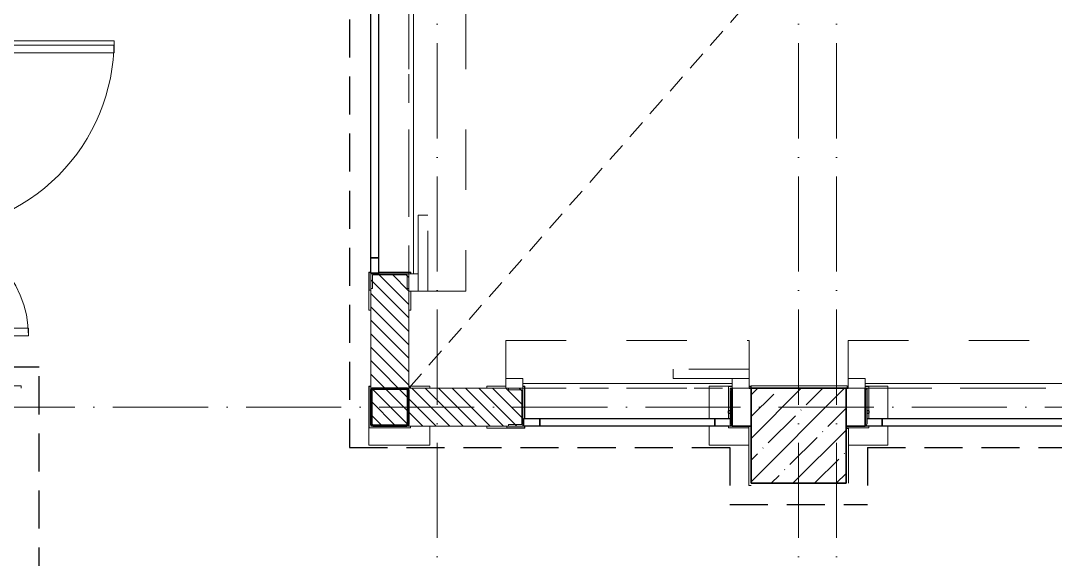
# Model space of a CAD drawing. Header units: millimetres. Extents: x -213536 to 1564669, y -45299 to 942238.
# Drawn here: x 437075 to 442516, y 513502 to 516334 of the extents above; entities that cross this region are included whole.
import ezdxf

# ---------------------------------------------------------------- set-up
doc = ezdxf.new("R2010")
doc.units = ezdxf.units.MM
for name, pattern in [('200_ШТРИХ_ш1п0_6_', [160, 100, -60]), ('50_200_ШТРИХ_1Т_ш5_п1_п1_', [700, 500, -100, 0, -100]), ('Штрих', [635, 317.5, -317.5]), ('Штрих короткий', [300, 150, -150]), ('Штриховая _2 мм - 1 мм_', [300, 200, -100])]:
    doc.linetypes.add(name, pattern=pattern)
for name, color, linetype, lineweight in [('0-1', 7, 'Continuous', 5), ('0-2', 7, 'Continuous', 9), ('3) ЖБ 4м', 3, 'Continuous', 30), ('Двери', 7, 'Continuous', 9), ('Двери-1', 7, 'Continuous', 13), ('Каркас несущий', 7, 'Continuous', 9), ('Колонны-1', 7, 'Continuous', 35), ('Линии-1', 7, '200_ШТРИХ_ш1п0_6_', 9), ('Невидимые линии-1', 7, 'Штрих', 9), ('Несущие колонны', 7, 'Continuous', 9), ('Несущие колонны-1', 7, 'Continuous', 35), ('Обобщенные модели', 7, 'Continuous', 9), ('Ограждение-1', 7, 'Continuous', 25), ('Оси-2', 7, '50_200_ШТРИХ_1Т_ш5_п1_п1_', 9), ('Перемычка-1', 7, 'Штрих короткий', 9), ('Стены-1', 7, 'Continuous', 13), ('Штриховка разреза-1', 7, 'Continuous', 9), ('Элементы узлов-2', 7, 'Continuous', 9)]:
    doc.layers.add(name, color=color, linetype=linetype, lineweight=lineweight)
doc.layers.add('СТ-1_1', color=7, linetype='Штриховая _2 мм - 1 мм_', lineweight=90, true_color=0x888888)
doc.layers.get('0-2').off()
pattern_1 = [(135, (0, 0), (-35.35534, -35.35534), [])]

# ---------------------------------------------------------------- blocks, each defined once
blk = doc.blocks.new('Ос 3 эт верх часть')
at = {"layer": 'Оси-2'}
for p, q in [((439266, 499613), (439266, 535177.6)), ((441166, 499613), (441166, 535177.6)), ((441366, 499613), (441366, 533907.6)), ((535374.3, 514302.4), (426847.2, 514302.4))]:
    blk.add_line(p, q, dxfattribs=at)
blk = doc.blocks.new('BSC_Колонна _Прямоугольная - 500х500-25976076-АИ2_03_План отделки стен 3-го этажа _Часть 1_')
at = {"layer": 'Несущие колонны'}
h = blk.add_hatch(dxfattribs=at)
h.set_pattern_fill('FP_5', color=256, style=0, pattern_type=2)
h.set_pattern_definition([(45, (-12000, -69250), (-114.04925, 114.04925), []), (45, (-11885.95, -69250), (-114.04925, 114.04925), [201.613, -40.323, 3.353, -36.97])])
h.paths.add_polyline_path([(-250, -250), (250, -250), (250, 250), (-250, 250), (-250, 115.9)], flags=0)
at = {"layer": 'Несущие колонны-1'}
for p, q in [((250, 250), (-250, 250)), ((-250, 250), (-250, -250)), ((250, -250), (250, 250)), ((-250, -250), (250, -250))]:
    blk.add_line(p, q, dxfattribs=at)
blk = doc.blocks.new('Дверь_Витражная_СКБ_2Ст2 - ДВВ_ДАО_СОШ_Классы-V181-АИ2_03_План отделки стен 3-го этажа _Часть 1_')
at = {"layer": 'Двери'}
for p, q in [((-775, 1035), (-775, 35)), ((775, 585), (775, 35))]:
    blk.add_line(p, q, dxfattribs=at)
for centre, radius, start, end in [((-775, 35), 1000, 360, 90), ((775, 35), 550, 90, 180)]:
    blk.add_arc(centre, radius, start, end, dxfattribs=at)
at = {"layer": 'Элементы узлов-2'}
for p, q in [((-713, 1035), (-753, 1035)), ((-753, 1035), (-753, 35)), ((-713, 35), (-713, 1035)), ((775, 585), (735, 585)), ((735, 585), (735, 35)), ((775, 35), (775, 585)), ((-825, 35), (-825, -35)), ((-775, 35), (-825, 35)), ((-775, 35), (-825, 35)), ((-825, 35), (-825, -35)), ((-775, -35), (-775, 35)), ((-775, -35), (-775, 35)), ((-753, 35), (-713, 35)), ((735, 35), (775, 35)), ((775, -35), (775, 35)), ((775, 35), (825, 35)), ((775, 35), (775, -35)), ((825, 35), (775, 35)), ((825, 35), (825, -35)), ((825, -35), (825, 35)), ((-825, -35), (-775, -35)), ((-825, -35), (-775, -35)), ((825, -35), (775, -35)), ((775, -35), (825, -35))]:
    blk.add_line(p, q, dxfattribs=at)
blk = doc.blocks.new('DM_Штора_Противопожарная_Doormaster_EI-60 - ш_2900 х в_2680-31485572-АИ2_03_План отделки стен 3-го этажа _Часть 1_')
at = {"layer": 'Двери-1'}
for p, q in [((-1325, 150), (-1415, 150)), ((-1415, 150), (-1415, 100)), ((-1325, 100), (-1325, 150)), ((-1325, 125), (1575, 125)), ((1575, 150), (1575, 100)), ((1665, 150), (1575, 150)), ((1665, 100), (1665, 150)), ((-1415, 100), (-1325, 100)), ((1575, 100), (1665, 100))]:
    blk.add_line(p, q, dxfattribs=at)
at = {"layer": 'Невидимые линии-1'}
for p, q in [((-1415, 350), (1665, 350)), ((-1415, 350), (-1415, 100)), ((1665, 100), (1665, 350)), ((1265, 200), (1265, 150)), ((1665, 200), (1265, 200)), ((1665, 150), (1665, 200)), ((1265, 150), (1665, 150)), ((-1415, 100), (1665, 100))]:
    blk.add_line(p, q, dxfattribs=at)
blk = doc.blocks.new('DM_Штора_Противопожарная_Doormaster_EI-60 - ш_5750 х в2680-31836437-АИ2_03_План отделки стен 3-го этажа _Часть 1_')
at = {"layer": 'Двери-1'}
for p, q in [((-2750, 150), (-2840, 150)), ((-2840, 150), (-2840, 100)), ((-2750, 100), (-2750, 150)), ((-2750, 125), (3000, 125)), ((3000, 150), (3000, 100)), ((3090, 150), (3000, 150)), ((3090, 100), (3090, 150)), ((-2840, 100), (-2750, 100)), ((3000, 100), (3090, 100))]:
    blk.add_line(p, q, dxfattribs=at)
at = {"layer": 'Невидимые линии-1'}
for p, q in [((-2840, 400), (3090, 400)), ((-2840, 400), (-2840, 100)), ((3090, 100), (3090, 400)), ((2690, 200), (2690, 150)), ((3090, 200), (2690, 200)), ((3090, 150), (3090, 200)), ((2690, 150), (3090, 150)), ((-2840, 100), (3090, 100))]:
    blk.add_line(p, q, dxfattribs=at)
blk = doc.blocks.new('DM_Штора_Противопожарная_Doormaster_EI-60 - ш_1100 х в_2680-31485576-АИ2_03_План отделки стен 3-го этажа _Часть 1_')
at = {"layer": 'Двери-1'}
for p, q in [((-425, 150), (-515, 150)), ((-515, 150), (-515, 100)), ((-425, 100), (-425, 150)), ((-425, 125), (675, 125)), ((675, 150), (675, 100)), ((765, 150), (675, 150)), ((765, 100), (765, 150)), ((-515, 100), (-425, 100)), ((675, 100), (765, 100))]:
    blk.add_line(p, q, dxfattribs=at)
at = {"layer": 'Невидимые линии-1'}
for p, q in [((-515, 350), (765, 350)), ((-515, 350), (-515, 100)), ((765, 100), (765, 350)), ((365, 200), (365, 150)), ((765, 200), (365, 200)), ((765, 150), (765, 200)), ((365, 150), (765, 150)), ((-515, 100), (765, 100))]:
    blk.add_line(p, q, dxfattribs=at)
blk = doc.blocks.new('BSC_Колонна _Прямоугольная1 - 200х100 _металл_-31488033-АИ2_03_План отделки стен 3-го этажа _Часть 1_')
at = {"layer": 'Несущие колонны-1'}
for p, q in [((100, 50), (-100, 50)), ((-100, 50), (-100, 40)), ((100, -50), (100, 50)), ((-100, -50), (100, -50))]:
    blk.add_line(p, q, dxfattribs=at)
blk = doc.blocks.new('BSC_Колонна _Прямоугольная1 - 200х100 _металл_-V266-АИ2_03_План отделки стен 3-го этажа _Часть 1_')
at = {"layer": 'Несущие колонны-1'}
for p, q in [((100, 50), (-100, 50)), ((100, -50), (100, 50)), ((-100, -40), (-100, -50)), ((-100, -50), (100, -50))]:
    blk.add_line(p, q, dxfattribs=at)
blk = doc.blocks.new('О_Элемент ограждения_Тетива_Труба_ГОСТ 8645-68 - О_Тетива_Труба_ГОСТ 8645-68-34939586-АИ2_03_План отделки стен 3-го этажа _Часть 1_')
at = {"layer": 'Ограждение-1'}
for p, q in [((0, -20), (0, 20)), ((0, 20), (2720, 20)), ((2720, 20), (2720, -20)), ((2720, -20), (0, -20))]:
    blk.add_line(p, q, dxfattribs=at)
blk = doc.blocks.new('О_Элемент ограждения_Тетива_Труба_ГОСТ 8645-68 - О_Тетива_Труба_ГОСТ 8645-68-34937464-АИ2_03_План отделки стен 3-го этажа _Часть 1_')
at = {"layer": 'Ограждение-1'}
for p, q in [((0, -20), (0, 20)), ((0, 20), (85, 20)), ((85, 20), (85, 17.1)), ((80, -20), (0, -20))]:
    blk.add_line(p, q, dxfattribs=at)
blk = doc.blocks.new('О_Анкер клиновой4 - Анкер клиновой МКТ В 12-10-25_105-V277-АИ2_03_План отделки стен 3-го этажа _Часть 1_')
at = {"layer": 'Ограждение-1'}
for p, q in [((12354, 69381), (12350, 69381)), ((12369, 69381), (12360, 69381)), ((12369, 69381), (12369, 69369)), ((12350, 69369), (12354, 69369)), ((12360, 69369), (12369, 69369))]:
    blk.add_line(p, q, dxfattribs=at)
blk = doc.blocks.new('О_Элемент ограждения_Тетива_Труба_ГОСТ 8645-68 - О_Тетива_Труба_ГОСТ 8645-68-34937283-АИ2_03_План отделки стен 3-го этажа _Часть 1_')
at = {"layer": 'Ограждение-1'}
for p, q in [((0, -20), (0, 20)), ((0, 20), (920, 20)), ((920, 20), (920, -20)), ((920, -20), (0, -20))]:
    blk.add_line(p, q, dxfattribs=at)
blk = doc.blocks.new('О_Элемент ограждения_Тетива_Труба_ГОСТ 8645-68 - О_Тетива_Труба_ГОСТ 8645-68-V278-АИ2_03_План отделки стен 3-го этажа _Часть 1_')
at = {"layer": 'Ограждение-1'}
for p, q in [((0, -20), (0, 20)), ((0, 20), (85, 20)), ((85, 20), (85, -20)), ((85, -20), (0, -20))]:
    blk.add_line(p, q, dxfattribs=at)
blk = doc.blocks.new('О_Элемент ограждения_Тетива_Труба_ГОСТ 8645-68 - О_Тетива_Труба_ГОСТ 8645-68-34937465-АИ2_03_План отделки стен 3-го этажа _Часть 1_')
at = {"layer": 'Ограждение-1'}
for p, q in [((0, -20), (0, 20)), ((0, 20), (80, 20)), ((85, -20), (0, -20)), ((85, -17.1), (85, -20))]:
    blk.add_line(p, q, dxfattribs=at)
blk = doc.blocks.new('О_Элемент ограждения_Тетива_Труба_ГОСТ 8645-68 - О_Тетива_Труба_ГОСТ 8645-68-34960441-АИ2_03_План отделки стен 3-го этажа _Часть 1_')
at = {"layer": 'Ограждение-1'}
for p, q in [((0, -20), (0, 20)), ((0, 20), (5580, 20)), ((5580, 20), (5580, -20)), ((5580, -20), (0, -20))]:
    blk.add_line(p, q, dxfattribs=at)
blk = doc.blocks.new('О_Элемент ограждения_Тетива_Труба_ГОСТ 8645-68 - О_Тетива_Труба_ГОСТ 8645-68-34892514-АИ2_03_План отделки стен 3-го этажа _Часть 1_')
at = {"layer": 'Ограждение-1'}
for p, q in [((0, -20), (0, 20)), ((0, 20), (80, 20)), ((80, 20), (80, -20)), ((80, -20), (0, -20))]:
    blk.add_line(p, q, dxfattribs=at)
blk = doc.blocks.new('Проем_Дверь_Прямоугольный - 3100х2600h_проемы без заполнения-35315771-АИ2_03_План отделки стен 3-го этажа _Часть 1_')
at = {"layer": 'Перемычка-1'}
for p, q in [((1550, 100), (-1550, 100)), ((1550, -100), (-1550, -100))]:
    blk.add_line(p, q, dxfattribs=at)
blk = doc.blocks.new('Проем_Дверь_Прямоугольный - 1200х2600h_проемы без заполнения-35315933-АИ2_03_План отделки стен 3-го этажа _Часть 1_')
at = {"layer": 'Перемычка-1'}
for p, q in [((600, 100), (-600, 100)), ((-590, -100), (-600, -100)), ((600, -100), (-500, -100))]:
    blk.add_line(p, q, dxfattribs=at)
blk = doc.blocks.new('Проем_Дверь_Прямоугольный - 5750х2600h_проемы без заполнения-35316357-АИ2_03_План отделки стен 3-го этажа _Часть 1_')
at = {"layer": 'Перемычка-1'}
for p, q in [((2875, 100), (-2875, 100)), ((2875, -100), (-2875, -100))]:
    blk.add_line(p, q, dxfattribs=at)
blk = doc.blocks.new('0125-Р-ОО-Ш2-АР-о_23_10_2024_rvt-1-АИ2_03_План отделки стен 3-го этажа _Часть 1_')
at = {"layer": 'Штриховка разреза-1'}
h = blk.add_hatch(dxfattribs=at)
h.set_pattern_fill('FP_1', color=256, style=0, pattern_type=2)
h.set_pattern_definition(pattern_1)
h.paths.add_polyline_path([(9950, 69300), (9950, 70100), (9750, 70100), (9750, 69300)], flags=0)
h.paths.add_polyline_path([(9750, 75850), (9950, 75850), (9950, 76150), (9750, 76150)], flags=0)
h = blk.add_hatch(dxfattribs=at)
h.set_pattern_fill('FP_1', color=256, style=0, pattern_type=2)
h.set_pattern_definition(pattern_1)
h.paths.add_polyline_path([(10550, 69300), (10550, 69500), (9950, 69500), (9950, 69300), (10184, 69300)], flags=0)
at = {"layer": 'Линии-1'}
blk.add_line((9950, 69500), (14911.4, 75138), dxfattribs=at)
at = {"layer": 'Стены-1'}
for p, q in [((9750, 70100), (9750, 69300)), ((9950, 70100), (9750, 70100)), ((9950, 69500), (9950, 70010)), ((10460, 69500), (9950, 69500)), ((10550, 69300), (10550, 69500)), ((9750, 69300), (9950, 69300)), ((9950, 69300), (10550, 69300))]:
    blk.add_line(p, q, dxfattribs=at)
at = {"layer": '0-2'}
for name, p, rotation in [('DM_Штора_Противопожарная_Doormaster_EI-60 - ш_5750 х в2680-31836437-АИ2_03_План отделки стен 3-го этажа _Часть 1_', (9850, 73100), 269.9999999999994), ('Проем_Дверь_Прямоугольный - 5750х2600h_проемы без заполнения-35316357-АИ2_03_План отделки стен 3-го этажа _Часть 1_', (9850, 72975), 269.9999999999994), ('О_Элемент ограждения_Тетива_Труба_ГОСТ 8645-68 - О_Тетива_Труба_ГОСТ 8645-68-34960441-АИ2_03_План отделки стен 3-го этажа _Часть 1_', (9770, 75765), 269.9999999999995), ('Дверь_Витражная_СКБ_2Ст2 - ДВВ_ДАО_СОШ_Классы-V181-АИ2_03_План отделки стен 3-го этажа _Часть 1_', (7365, 70550), 269.9999999999972), ('О_Элемент ограждения_Тетива_Труба_ГОСТ 8645-68 - О_Тетива_Труба_ГОСТ 8645-68-34892514-АИ2_03_План отделки стен 3-го этажа _Часть 1_', (9770, 70185), 269.9999999999999), ('Проем_Дверь_Прямоугольный - 1200х2600h_проемы без заполнения-35315933-АИ2_03_План отделки стен 3-го этажа _Часть 1_', (11150, 69400), 180), ('BSC_Колонна _Прямоугольная1 - 200х100 _металл_-31488033-АИ2_03_План отделки стен 3-го этажа _Часть 1_', (11700, 69400), 270.0000000000001), ('BSC_Колонна _Прямоугольная1 - 200х100 _металл_-V266-АИ2_03_План отделки стен 3-го этажа _Часть 1_', (12300, 69400), 270.0000000000001), ('Проем_Дверь_Прямоугольный - 3100х2600h_проемы без заполнения-35315771-АИ2_03_План отделки стен 3-го этажа _Часть 1_', (13800, 69400), 180), ('О_Анкер клиновой4 - Анкер клиновой МКТ В 12-10-25_105-V277-АИ2_03_План отделки стен 3-го этажа _Часть 1_', (24000, 138750), 180), ('О_Элемент ограждения_Тетива_Труба_ГОСТ 8645-68 - О_Тетива_Труба_ГОСТ 8645-68-V278-АИ2_03_План отделки стен 3-го этажа _Часть 1_', (10640, 69320), 180), ('О_Элемент ограждения_Тетива_Труба_ГОСТ 8645-68 - О_Тетива_Труба_ГОСТ 8645-68-34937464-АИ2_03_План отделки стен 3-го этажа _Часть 1_', (12440, 69320), 180)]:
    blk.add_blockref(name, p, dxfattribs=dict(at, rotation=rotation))
for name, p in [('DM_Штора_Противопожарная_Doormaster_EI-60 - ш_1100 х в_2680-31485576-АИ2_03_План отделки стен 3-го этажа _Часть 1_', (10975, 69400)), ('DM_Штора_Противопожарная_Doormaster_EI-60 - ш_2900 х в_2680-31485572-АИ2_03_План отделки стен 3-го этажа _Часть 1_', (13675, 69400)), ('BSC_Колонна _Прямоугольная - 500х500-25976076-АИ2_03_План отделки стен 3-го этажа _Часть 1_', (12000, 69250)), ('О_Анкер клиновой4 - Анкер клиновой МКТ В 12-10-25_105-V277-АИ2_03_План отделки стен 3-го этажа _Часть 1_', (0, 0)), ('О_Элемент ограждения_Тетива_Труба_ГОСТ 8645-68 - О_Тетива_Труба_ГОСТ 8645-68-34937283-АИ2_03_План отделки стен 3-го этажа _Часть 1_', (10640, 69320)), ('О_Элемент ограждения_Тетива_Труба_ГОСТ 8645-68 - О_Тетива_Труба_ГОСТ 8645-68-34937465-АИ2_03_План отделки стен 3-го этажа _Часть 1_', (11560, 69320)), ('О_Элемент ограждения_Тетива_Труба_ГОСТ 8645-68 - О_Тетива_Труба_ГОСТ 8645-68-34939586-АИ2_03_План отделки стен 3-го этажа _Часть 1_', (12440, 69320))]:
    blk.add_blockref(name, p, dxfattribs=at)
blk = doc.blocks.new('Фахверк_Усиление стен_ifc_RVT-1-АИ2_03_План отделки стен 3-го этажа _Часть 1_')
at = {"layer": 'Каркас несущий'}
for p, q in [((9740, 70110), (9740, 69910)), ((9750, 70110), (9740, 70110)), ((9960, 70110), (9790, 70110)), ((9960, 70100), (9960, 70110)), ((9960, 69910), (9960, 70010)), ((9740, 69910), (9750, 69910)), ((9950, 69910), (9960, 69910)), ((9750, 69510), (9740, 69510)), ((9740, 69510), (9740, 69200)), ((10060, 69510), (9950, 69510)), ((10060, 69500), (10060, 69510)), ((10460, 69510), (10360, 69510)), ((10360, 69510), (10360, 69500)), ((10560, 69510), (10550, 69510)), ((10560, 69340), (10560, 69510)), ((11650, 69510), (11530, 69510)), ((11530, 69510), (11530, 69340)), ((11750, 69510), (11740, 69510)), ((12260, 69510), (12256, 69510)), ((12470, 69510), (12350, 69510)), ((12470, 69340), (12470, 69510)), ((10060, 69200), (10060, 69300)), ((10360, 69300), (10360, 69290)), ((10360, 69290), (10560, 69290)), ((10560, 69290), (10560, 69300)), ((11530, 69300), (11530, 69200)), ((12470, 69200), (12470, 69300)), ((9740, 69200), (10060, 69200)), ((11530, 69200), (11738, 69200)), ((12262, 69200), (12470, 69200))]:
    blk.add_line(p, q, dxfattribs=at)
at = {"layer": 'Колонны-1'}
for p, q in [((9750, 69488), (9750, 69312)), ((9756, 69312), (9756, 69488)), ((9938, 69500), (9762, 69500)), ((9762, 69494), (9938, 69494)), ((9944, 69488), (9944, 69312)), ((9950, 69312), (9950, 69488)), ((9938, 69306), (9762, 69306)), ((9762, 69300), (9938, 69300))]:
    blk.add_line(p, q, dxfattribs=at)
for centre, radius, start, end in [((9762, 69488), 12, 90, 180), ((9762, 69488), 6, 90, 180), ((9938, 69488), 12, 0, 90), ((9938, 69488), 6, 360, 90), ((9762, 69312), 12, 180, 270), ((9762, 69312), 6, 180, 270), ((9938, 69312), 12, 270, 0), ((9938, 69312), 6, 270, 360)]:
    blk.add_arc(centre, radius, start, end, dxfattribs=at)
at = {"layer": 'Обобщенные модели'}
for p, q in [((9741.5, 70015.5), (9741.5, 70108.5)), ((9741.5, 70108.5), (9750, 70108.5)), ((9950, 70100), (9750, 70100)), ((9750, 70100), (9750, 70024)), ((9759, 70024), (9759, 70094.8)), ((9759, 70094.8), (9941, 70094.8)), ((9790, 70108.5), (9958.5, 70108.5)), ((9941, 70094.8), (9941, 70024)), ((9958.5, 70100), (9958.5, 70108.5)), ((9750, 70015.5), (9741.5, 70015.5)), ((9750, 70024), (9759, 70024)), ((9941, 70024), (9950, 70024)), ((9741.5, 69291.5), (9741.5, 69508.5)), ((9741.5, 69508.5), (9750, 69508.5)), ((9750, 69488), (9750, 69312)), ((9756, 69312), (9756, 69488)), ((9938, 69500), (9762, 69500)), ((9762, 69494), (9938, 69494)), ((9944, 69488), (9944, 69312)), ((9950, 69508.5), (9958.5, 69508.5)), ((9950, 69312), (9950, 69488)), ((9958.5, 69500), (9958.5, 69508.5)), ((10474, 69500), (10474, 69491)), ((10474, 69491), (10544.8, 69491)), ((10544.8, 69491), (10544.8, 69309)), ((10550, 69508.5), (10558.5, 69508.5)), ((10550, 69300), (10550, 69500)), ((10558.5, 69340), (10558.5, 69508.5)), ((11631.5, 69380.8), (11631.5, 69508.5)), ((11650, 69508.5), (11631.5, 69508.5)), ((11640, 69488), (11640, 69500)), ((11640, 69500), (11650, 69500)), ((11640, 69488), (11640, 69312)), ((11646, 69312), (11646, 69488)), ((11748.5, 69508.5), (11740, 69508.5)), ((11748.5, 69500), (11748.5, 69508.5)), ((12260, 69508.5), (12256, 69508.5)), ((12368.5, 69508.5), (12350, 69508.5)), ((12360, 69500), (12350, 69500)), ((12354, 69488), (12354, 69312)), ((12360, 69500), (12360, 69488)), ((12360, 69312), (12360, 69488)), ((12368.5, 69508.5), (12368.5, 69380.8)), ((11631.5, 69340), (11631.5, 69369.2)), ((12368.5, 69369.2), (12368.5, 69340)), ((9741.5, 69291.5), (9958.5, 69291.5)), ((9938, 69306), (9762, 69306)), ((9762, 69300), (9938, 69300)), ((9958.5, 69291.5), (9958.5, 69300)), ((10465.5, 69300), (10465.5, 69291.5)), ((10558.5, 69291.5), (10465.5, 69291.5)), ((10544.8, 69309), (10474, 69309)), ((10474, 69309), (10474, 69300)), ((10474, 69300), (10550, 69300)), ((10558.5, 69291.5), (10558.5, 69300)), ((11631.5, 69291.5), (11631.5, 69300)), ((11738, 69291.5), (11631.5, 69291.5)), ((11645, 69300), (11650, 69300)), ((12251.5, 69300), (12251.5, 69291.5)), ((12368.5, 69291.5), (12251.5, 69291.5)), ((12355, 69300), (12350, 69300)), ((12368.5, 69300), (12368.5, 69291.5))]:
    blk.add_line(p, q, dxfattribs=at)
for centre, radius, start, end in [((9762, 69488), 12, 90, 180), ((9762, 69488), 6, 90, 180), ((9938, 69488), 12, 0, 90), ((9938, 69488), 6, 360, 90), ((11652, 69488), 12, 100.6001, 180), ((11652, 69488), 6, 111.2002, 180), ((12348, 69488), 12, 0, 79.3999), ((12348, 69488), 6, 0, 68.7998), ((9762, 69312), 12, 180, 270), ((9762, 69312), 6, 180, 270), ((9938, 69312), 12, 270, 0), ((9938, 69312), 6, 270, 360), ((11652, 69312), 12, 180, 259.3999), ((11652, 69312), 6, 180, 248.7998), ((12348, 69312), 12, 280.6001, 0), ((12348, 69312), 6, 291.2002, 360)]:
    blk.add_arc(centre, radius, start, end, dxfattribs=at)
blk = doc.blocks.new('3этВверх')
at = {"layer": 'СТ-1_1', "lineweight": 25}
for p, q in [((438804, 523240.4), (438804, 514090.4)), ((436678, 514514.4), (437171.4, 514514.4)), ((437171.4, 508864.4), (437171.4, 514514.4)), ((438804, 514090.4), (440804, 514090.4)), ((440804, 514090.4), (440804, 513790.4)), ((441528, 514090.4), (441528, 513790.4)), ((441528, 514090.4), (444404, 514090.4)), ((440804, 513790.4), (441528, 513790.4))]:
    blk.add_line(p, q, dxfattribs=at)
at = {"layer": 'Стены-1'}
for p, q in [((437078, 514414.4), (436578, 514414.4)), ((437078, 514402.4), (437078, 514414.4)), ((441422, 514414.4), (440916, 514414.4)), ((440916, 514414.4), (440916, 514402.4)), ((441422, 514402.4), (441422, 514414.4)), ((440904, 514202.4), (440904, 513890.4)), ((441428, 514190.4), (441416, 514190.4)), ((441428, 513902.4), (441428, 514190.4)), ((440904, 513890.4), (440916, 513890.4))]:
    blk.add_line(p, q, dxfattribs=at)
at = {"layer": '0-1'}
for name in ['0125-Р-ОО-Ш2-АР-о_23_10_2024_rvt-1-АИ2_03_План отделки стен 3-го этажа _Часть 1_', 'Фахверк_Усиление стен_ifc_RVT-1-АИ2_03_План отделки стен 3-го этажа _Часть 1_']:
    blk.add_blockref(name, (429166, 444902.4), dxfattribs=at)

msp = doc.modelspace()

# ---------------------------------------------------------------- block references
at = {"color": 5, "lineweight": 30}
msp.add_blockref('Ос 3 эт верх часть', (0, 0), dxfattribs=at)
at = {"layer": '3) ЖБ 4м'}
msp.add_blockref('3этВверх', (0, 0), dxfattribs=at)

doc.saveas('drawing.dxf')
